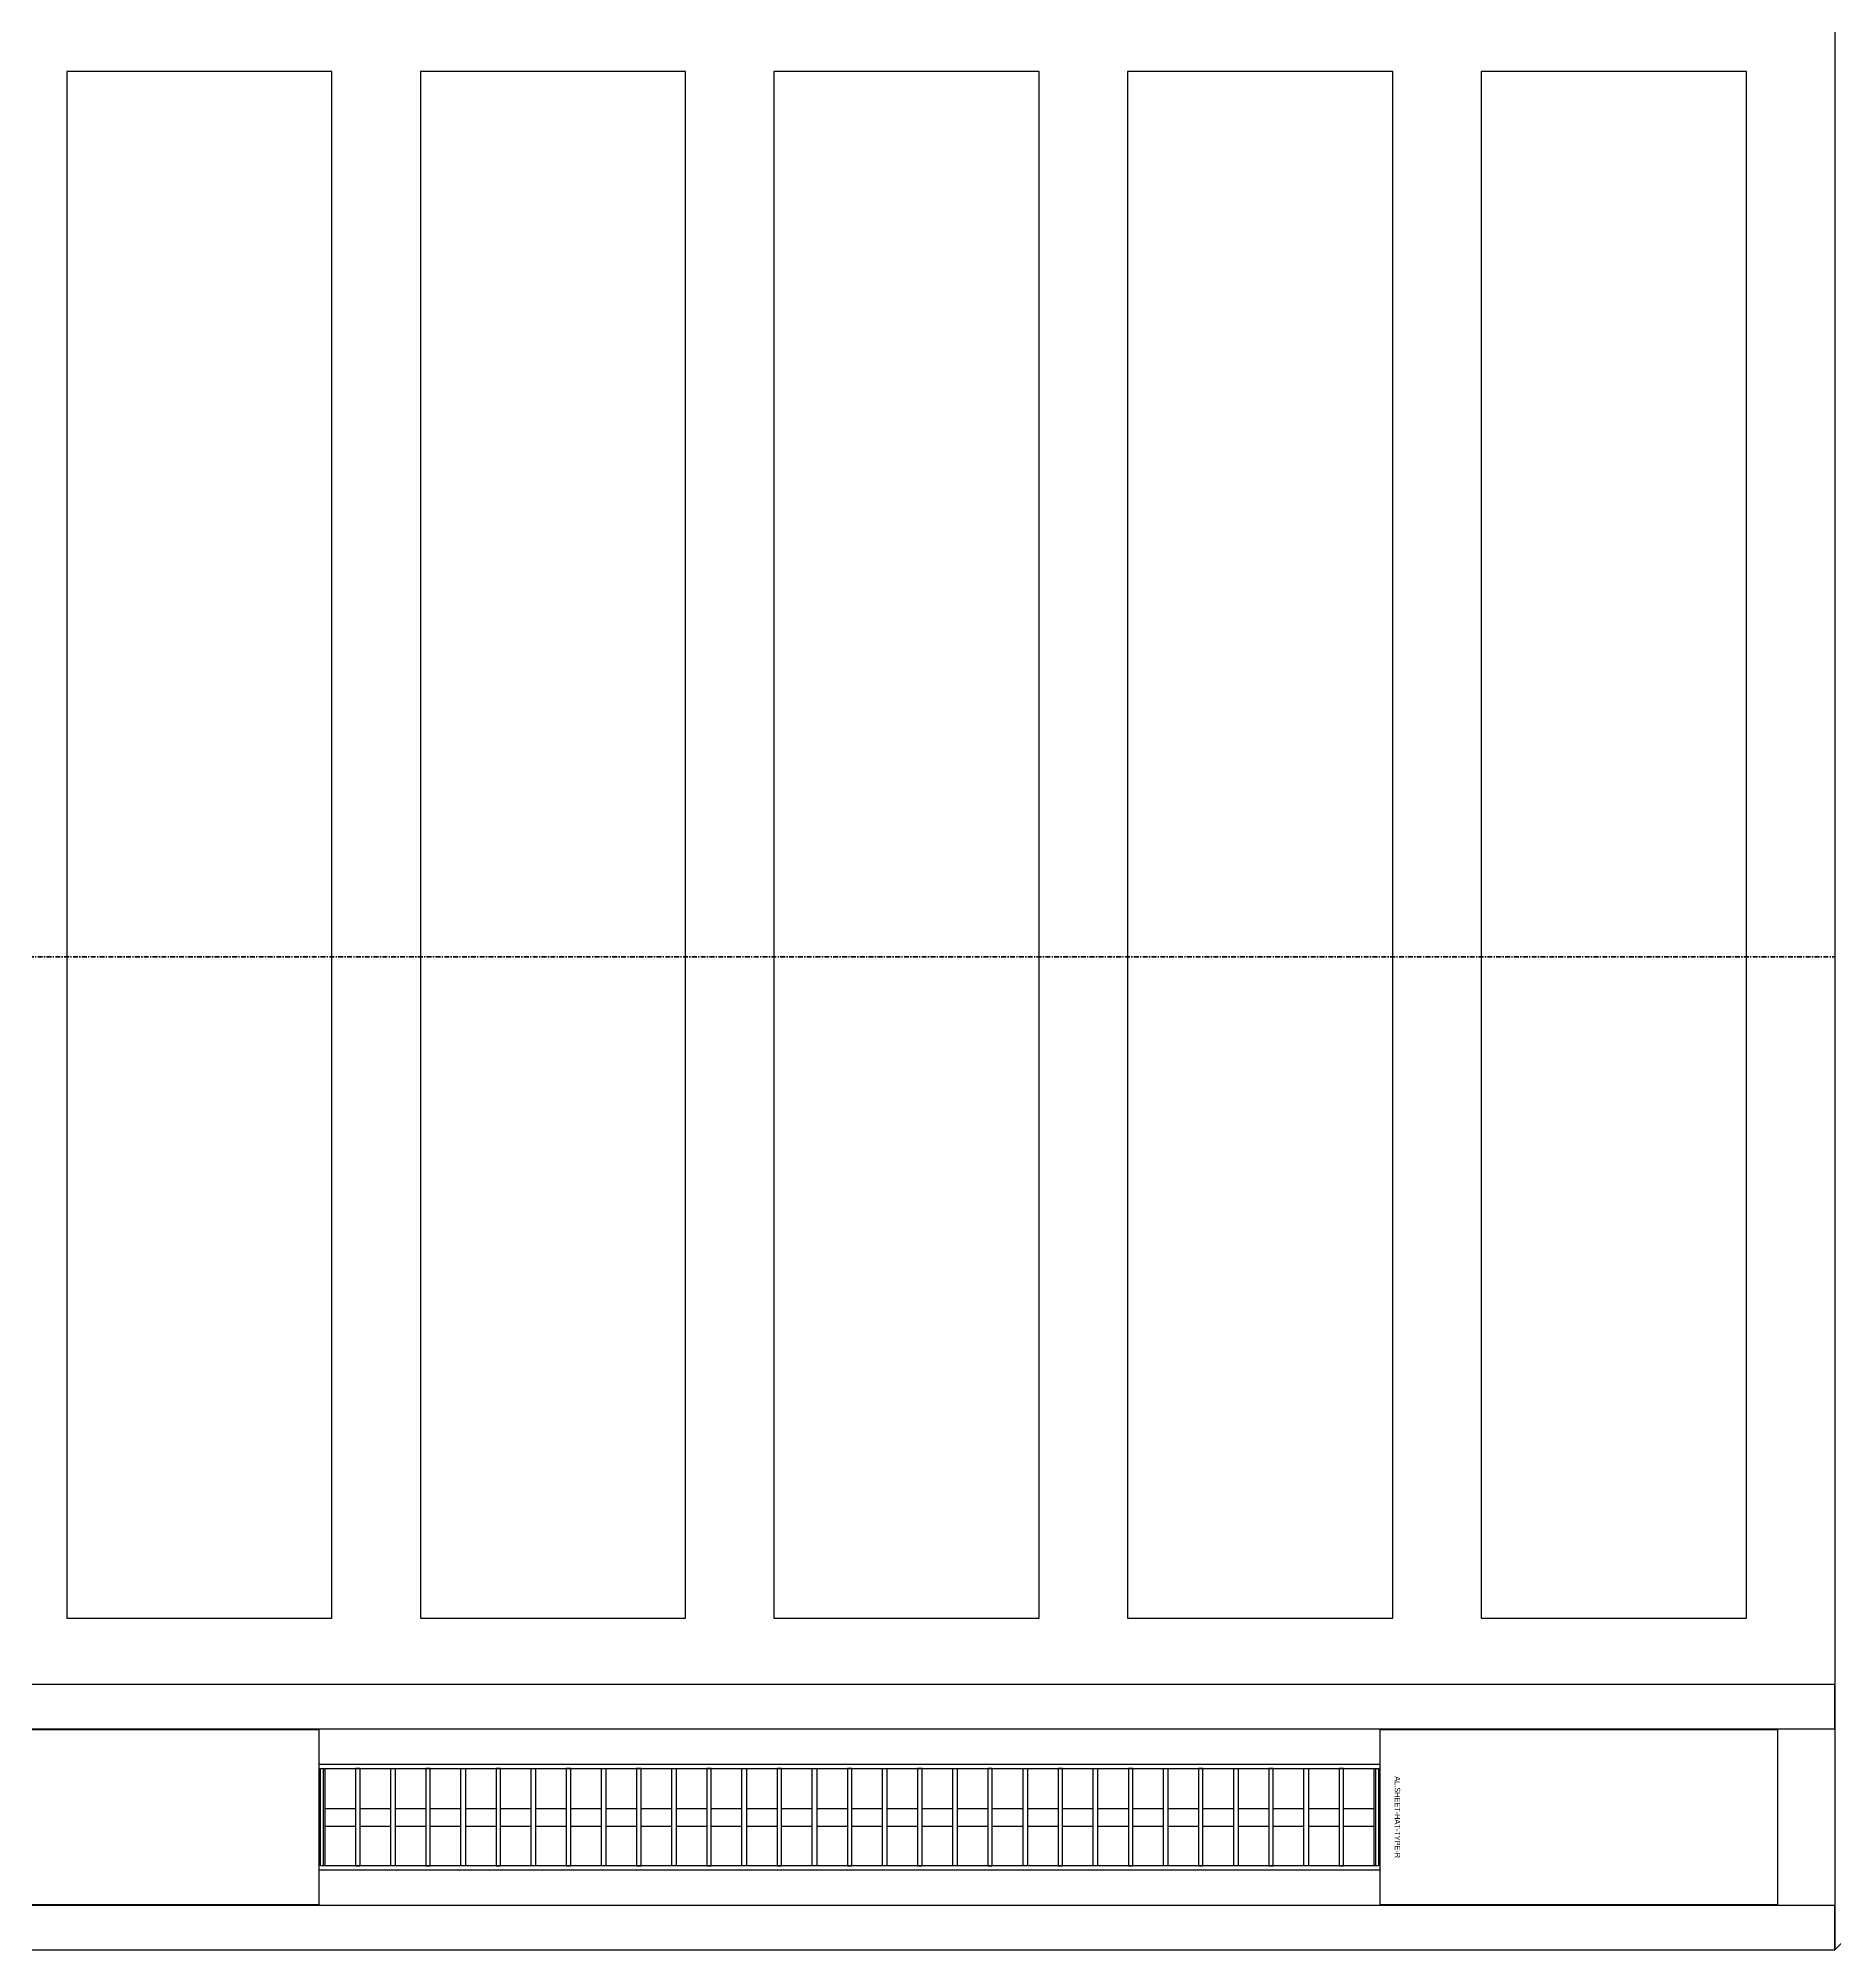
# Model space of a CAD drawing. Header units: millimetres. Extents: x -794334 to -714814, y -17806 to 22403.
# Drawn here: x -747863 to -745831, y -2721 to -559 of the extents above; entities that cross this region are included whole.
import ezdxf
from ezdxf.enums import TextEntityAlignment as Align
from ezdxf.xclip import XClip

# ---------------------------------------------------------------- set-up
doc = ezdxf.new("R2010")
doc.units = ezdxf.units.MM
doc.header["$XCLIPFRAME"] = 0
doc.linetypes.add('DPA_Grid _ Level 100', pattern=[10, 5.5, -1.6, 1.3, -1.6])
for name, color, linetype in [('000 - WIPEOUT', 250, 'Continuous'), ('001 - ASCESSORIES', 251, 'Continuous'), ('A04_TUBE SERIES', 2, 'Continuous'), ('A11_ALU.SOLID SHEET', 2, 'Continuous')]:
    doc.layers.add(name, color=color, linetype=linetype)
doc.layers.add('G-ANNO-SECL', color=3, linetype='Continuous', lineweight=9)

# ---------------------------------------------------------------- blocks, each defined once
blk = doc.blocks.new('*U1071')
at = {"layer": 'A11_ALU.SOLID SHEET', "color": 0}
blk.add_lwpolyline([(450, -98.8), (450, 98.8), (0, 98.8), (0, -98.8)], close=True, dxfattribs=at)
at = {"layer": 'Defpoints', "color": 250}
blk.add_point((0, 0), dxfattribs=at)
blk.add_text('AL.SHEET-HAT-TYPE-R', height=6, rotation=270, dxfattribs=at).set_placement((15, 0), align=Align.BOTTOM_CENTER)
blk = doc.blocks.new('*U1048')
at = {"layer": 'A11_ALU.SOLID SHEET', "color": 0}
blk.add_lwpolyline([(350, -98.8), (350, 98.8), (0, 98.8), (0, -98.8)], close=True, dxfattribs=at)
at = {"layer": 'Defpoints', "color": 250}
blk.add_point((0, 0), dxfattribs=at)
blk.add_text('AL.SHEET-HAT-TYPE-R', height=6, rotation=270, dxfattribs=at).set_placement((15, 0), align=Align.BOTTOM_CENTER)
blk = doc.blocks.new('*U1081')
blk.add_attdef('EXTR.OVL-LENGTH_', (-25, -59.1), '', height=5)
blk.add_wipeout([(-25, 0), (25, 0), (25, 9303), (-25, 9303)]).dxf.layer = '000 - WIPEOUT'
at = {"layer": 'A04_TUBE SERIES', "color": 0}
blk.add_lwpolyline([(-25, 0), (25, 0), (25, 9303), (-25, 9303)], close=True, dxfattribs=at)
blk = doc.blocks.new('*U1037')
at = {"color": 1}
blk.add_wipeout([(600, -60), (-600, -60), (-600, 60), (600, 60)], dxfattribs=at).dxf.layer = '000 - WIPEOUT'
at = {"layer": '001 - ASCESSORIES', "color": 0}
blk.add_lwpolyline([(600, -60), (-600, -60), (-600, 60), (600, 60)], close=True, dxfattribs=at)
at = {"layer": '001 - ASCESSORIES'}
for points in [[(-593.5, -55), (-598.5, -55), (-598.5, 55), (-593.5, 55)], [(595, -55), (-595, -55), (-595, 55), (595, 55)], [(-558.8, -55), (-553.8, -55), (-553.8, 55), (-558.8, 55)], [(-514, -55), (-519, -55), (-519, 55), (-514, 55)], [(-479.3, -55), (-474.3, -55), (-474.3, 55), (-479.3, 55)], [(-434.6, -55), (-439.6, -55), (-439.6, 55), (-434.6, 55)], [(-399.8, -55), (-394.8, -55), (-394.8, 55), (-399.8, 55)], [(-355.1, -55), (-360.1, -55), (-360.1, 55), (-355.1, 55)], [(-320.4, -55), (-315.4, -55), (-315.4, 55), (-320.4, 55)], [(-275.6, -55), (-280.6, -55), (-280.6, 55), (-275.6, 55)], [(-240.9, -55), (-235.9, -55), (-235.9, 55), (-240.9, 55)], [(-196.2, -55), (-201.2, -55), (-201.2, 55), (-196.2, 55)], [(-161.4, -55), (-156.4, -55), (-156.4, 55), (-161.4, 55)], [(-116.7, -55), (-121.7, -55), (-121.7, 55), (-116.7, 55)], [(-82, -55), (-77, -55), (-77, 55), (-82, 55)], [(-37.2, -55), (-42.2, -55), (-42.2, 55), (-37.2, 55)], [(-2.5, -55), (2.5, -55), (2.5, 55), (-2.5, 55)], [(42.2, -55), (37.2, -55), (37.2, 55), (42.2, 55)], [(77, -55), (82, -55), (82, 55), (77, 55)], [(121.7, -55), (116.7, -55), (116.7, 55), (121.7, 55)], [(156.4, -55), (161.4, -55), (161.4, 55), (156.4, 55)], [(201.2, -55), (196.2, -55), (196.2, 55), (201.2, 55)], [(235.9, -55), (240.9, -55), (240.9, 55), (235.9, 55)], [(280.6, -55), (275.6, -55), (275.6, 55), (280.6, 55)], [(315.4, -55), (320.4, -55), (320.4, 55), (315.4, 55)], [(360.1, -55), (355.1, -55), (355.1, 55), (360.1, 55)], [(394.8, -55), (399.8, -55), (399.8, 55), (394.8, 55)], [(439.6, -55), (434.6, -55), (434.6, 55), (439.6, 55)], [(474.3, -55), (479.3, -55), (479.3, 55), (474.3, 55)], [(519, -55), (514, -55), (514, 55), (519, 55)], [(553.8, -55), (558.8, -55), (558.8, 55), (553.8, 55)], [(598.5, -55), (593.5, -55), (593.5, 55), (598.5, 55)]]:
    blk.add_lwpolyline(points, close=True, dxfattribs=at)
for points in [[(-593.5, 10), (-558.8, 10)], [(-553.8, 10), (-519, 10)], [(-514, 10), (-479.3, 10)], [(-474.3, 10), (-439.6, 10)], [(-434.6, 10), (-399.8, 10)], [(-394.8, 10), (-360.1, 10)], [(-355.1, 10), (-320.4, 10)], [(-315.4, 10), (-280.6, 10)], [(-275.6, 10), (-240.9, 10)], [(-235.9, 10), (-201.2, 10)], [(-196.2, 10), (-161.4, 10)], [(-156.4, 10), (-121.7, 10)], [(-116.7, 10), (-82, 10)], [(-77, 10), (-42.2, 10)], [(-37.2, 10), (-2.5, 10)], [(2.5, 10), (37.2, 10)], [(42.2, 10), (77, 10)], [(82, 10), (116.7, 10)], [(121.7, 10), (156.4, 10)], [(161.4, 10), (196.2, 10)], [(201.2, 10), (235.9, 10)], [(240.9, 10), (275.6, 10)], [(280.6, 10), (315.4, 10)], [(320.4, 10), (355.1, 10)], [(360.1, 10), (394.8, 10)], [(399.8, 10), (434.6, 10)], [(439.6, 10), (474.3, 10)], [(479.3, 10), (514, 10)], [(519, 10), (553.8, 10)], [(558.8, 10), (593.5, 10)], [(-593.5, -10), (-558.8, -10)], [(-553.8, -10), (-519, -10)], [(-514, -10), (-479.3, -10)], [(-474.3, -10), (-439.6, -10)], [(-434.6, -10), (-399.8, -10)], [(-394.8, -10), (-360.1, -10)], [(-355.1, -10), (-320.4, -10)], [(-315.4, -10), (-280.6, -10)], [(-275.6, -10), (-240.9, -10)], [(-235.9, -10), (-201.2, -10)], [(-196.2, -10), (-161.4, -10)], [(-156.4, -10), (-121.7, -10)], [(-116.7, -10), (-82, -10)], [(-77, -10), (-42.2, -10)], [(-37.2, -10), (-2.5, -10)], [(2.5, -10), (37.2, -10)], [(42.2, -10), (77, -10)], [(82, -10), (116.7, -10)], [(121.7, -10), (156.4, -10)], [(161.4, -10), (196.2, -10)], [(201.2, -10), (235.9, -10)], [(240.9, -10), (275.6, -10)], [(280.6, -10), (315.4, -10)], [(320.4, -10), (355.1, -10)], [(360.1, -10), (394.8, -10)], [(399.8, -10), (434.6, -10)], [(439.6, -10), (474.3, -10)], [(479.3, -10), (514, -10)], [(519, -10), (553.8, -10)], [(558.8, -10), (593.5, -10)]]:
    blk.add_lwpolyline(points, dxfattribs=at)
blk = doc.blocks.new('*U1273')
at = {"color": 3}
for points in [[(-875, -2650), (875, -2650), (875, -2950), (-875, -2950)], [(-875, -3050), (875, -3050), (875, -3350), (-875, -3350)], [(-875, -3450), (875, -3450), (875, -3750), (-875, -3750)], [(-875, -3850), (875, -3850), (875, -4150), (-875, -4150)], [(-875, -4250), (875, -4250), (875, -4550), (-875, -4550)]]:
    blk.add_wipeout(points, dxfattribs=at).dxf.layer = '000 - WIPEOUT'
at = {"layer": 'A11_ALU.SOLID SHEET', "color": 0, "linetype": 'ByBlock'}
for points in [[(-875, -2950), (875, -2950), (875, -2650), (-875, -2650)], [(-875, -3350), (875, -3350), (875, -3050), (-875, -3050)], [(-875, -3750), (875, -3750), (875, -3450), (-875, -3450)], [(-875, -4150), (875, -4150), (875, -3850), (-875, -3850)], [(-875, -4550), (875, -4550), (875, -4250), (-875, -4250)]]:
    blk.add_lwpolyline(points, close=True, dxfattribs=at)
blk = doc.blocks.new('*U1630')
for name, p in [('*U1048', (-3214.5, -6150.5)), ('*U1071', (-1664.5, -6150.5))]:
    blk.add_blockref(name, p)
at = {"layer": 'A11_ALU.SOLID SHEET', "color": 0, "linetype": 'ByBlock', "rotation": 90}
blk.add_blockref('*U1273', (-5800, -5050.5), dxfattribs=at)
blk.add_blockref('*U1037', (-2264.5, -6150.5))
at = {"layer": 'A04_TUBE SERIES', "color": 0, "linetype": 'ByBlock', "rotation": 270}
for p in [(-10453, -6025.5), (-10453, -6275.5)]:
    blk.add_blockref('*U1081', p, dxfattribs=at)
blk = doc.blocks.new('*U1411')
blk.add_attdef('EXTR.OVL-LENGTH_', (-25, -59.1), '', height=5)
blk.add_wipeout([(-25, 25), (25, -25), (25, 4675), (-25, 4625)]).dxf.layer = '000 - WIPEOUT'
at = {"layer": 'A04_TUBE SERIES', "color": 0}
blk.add_lwpolyline([(-25, 25), (25, -25), (25, 4675), (-25, 4625)], close=True, dxfattribs=at)
blk = doc.blocks.new('*U1629')
at = {"layer": 'A11_ALU.SOLID SHEET', "linetype": 'ByBlock', "rotation": 180}
blk.add_blockref('*U1411', (-1125, -1625.5), dxfattribs=at)

msp = doc.modelspace()

# ---------------------------------------------------------------- block references
at = {"layer": 'A11_ALU.SOLID SHEET'}
ref = msp.add_blockref('*U1630', (-744681.2, 3579), dxfattribs=at)
XClip(ref).set_block_clipping_path([(-45802.4668593339, -9620.0029952967), (23702.8690583039, 10334.9999958097)])

# ---------------------------------------------------------------- next in the draw order: linework, layer by layer
at = {"layer": 'G-ANNO-SECL', "linetype": 'DPA_Grid _ Level 100', "lineweight": 50}
msp.add_line((-792444.1, -1598.3), (-717748.3, -1598.3), dxfattribs=at)

# ---------------------------------------------------------------- next in the draw order: block references
ref = msp.add_blockref('*U1629', (-744681.2, 3579))
XClip(ref).set_block_clipping_path([(-45802.4668593339, -9620.0029952967), (23702.8690583039, 10334.9999958097)])

doc.saveas('drawing.dxf')
